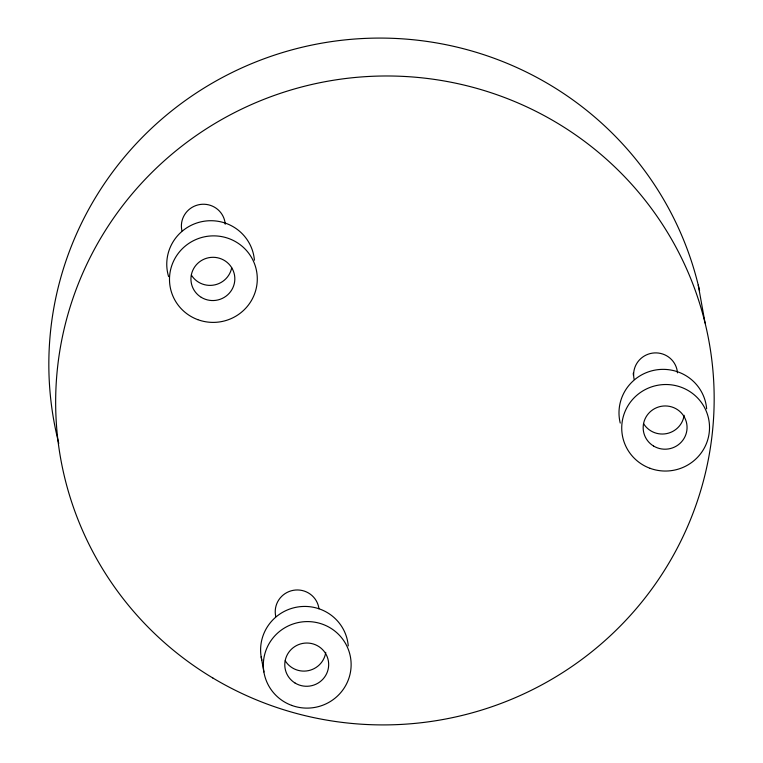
<?xml version="1.0" encoding="UTF-8"?>
<svg xmlns="http://www.w3.org/2000/svg" width="763" height="763" viewBox="0 0 763 763"><rect width="100%" height="100%" fill="white"/><g stroke="black" fill="none" stroke-linecap="round" stroke-linejoin="round"><path stroke-width="1.14" d="M698.25 285.085L705.069 322.987M261.165 656.829L263.893 671.984M58.78 443.408A329.416 324.304 -10.2 0 1 302.386 47.182A329.416 324.304 -10.2 0 1 699.576 290.779M634.187 379.516A21.965 21.622 -10.2 0 1 652.298 353.145A21.965 21.622 -10.2 0 1 677.468 372.859M684.134 415.282A21.965 21.622 -10.2 0 1 643.59 423.675M620.233 423.064A43.92 43.243 -10.2 0 1 655.894 369.95A43.92 43.243 -10.2 0 1 706.643 408.844M633.443 375.406A21.965 21.622 -10.2 0 1 633.28 373.136M181.956 230.874A21.965 21.622 -10.2 0 1 200.068 204.494A21.965 21.622 -10.2 0 1 225.228 224.217M231.704 267.756A21.965 21.622 -10.2 0 1 191.351 275.033M168.604 276.616A43.92 43.243 -10.2 0 1 202.519 221.508A43.92 43.243 -10.2 0 1 254.413 260.202M275.796 616.599A21.965 21.622 -10.2 0 1 293.335 590.314A21.965 21.622 -10.2 0 1 318.963 608.807M325.744 652.355A21.965 21.622 -10.2 0 1 285.2 660.748M261.843 660.138A43.92 43.243 -10.2 0 1 297.503 607.024A43.92 43.243 -10.2 0 1 348.262 645.918M212.877 678.021A329.416 324.304 -10.2 0 0 714.054 407.184A329.416 324.304 -10.2 0 0 227.803 116.148A329.416 324.304 -10.2 0 0 212.877 678.021M650.019 468.301A43.92 43.243 -10.2 0 0 708.961 420.642A43.92 43.243 -10.2 0 0 637.887 394.395A43.92 43.243 -10.2 0 0 650.019 468.301M653.51 446.002A21.965 21.622 -10.2 0 0 687.053 428.186A21.965 21.622 -10.2 0 0 654.788 408.548A21.965 21.622 -10.2 0 0 653.51 446.002M197.779 319.649A43.92 43.243 -10.2 0 0 256.73 272A43.92 43.243 -10.2 0 0 185.657 245.743A43.92 43.243 -10.2 0 0 197.779 319.649M201.279 297.351A21.965 21.622 -10.2 0 0 234.823 279.544A21.965 21.622 -10.2 0 0 202.557 259.897A21.965 21.622 -10.2 0 0 201.279 297.351M291.628 705.374A43.92 43.243 -10.2 0 0 350.57 657.725A43.92 43.243 -10.2 0 0 279.496 631.468A43.92 43.243 -10.2 0 0 291.628 705.374M295.119 683.076A21.965 21.622 -10.2 0 0 328.662 665.26A21.965 21.622 -10.2 0 0 296.397 645.622A21.965 21.622 -10.2 0 0 295.119 683.076"/></g></svg>
